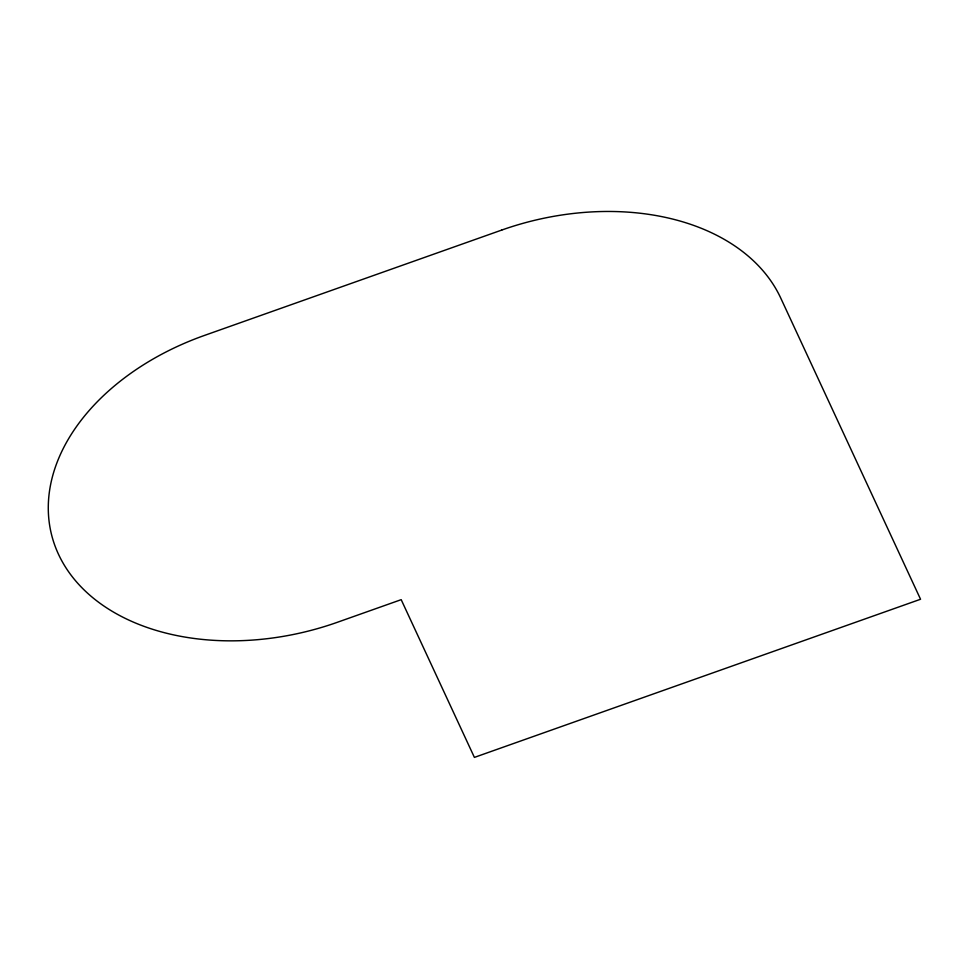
<?xml version="1.0" encoding="UTF-8"?>
<svg xmlns="http://www.w3.org/2000/svg" width="969" height="969" viewBox="0 0 969 969"><rect width="100%" height="100%" fill="white"/><g stroke="black" fill="none" stroke-linecap="round" stroke-linejoin="round"><path stroke-width="1.45" d="M501.76 230.053L204.326 335.48A226.346 156.736 -14.5 0 0 58.443 554.171A226.346 156.736 -14.5 0 0 337.454 622.255L401.19 599.666L474.398 757.395L920.55 599.254L780.772 298.137A226.346 156.736 -14.5 0 0 501.76 230.053"/></g></svg>
